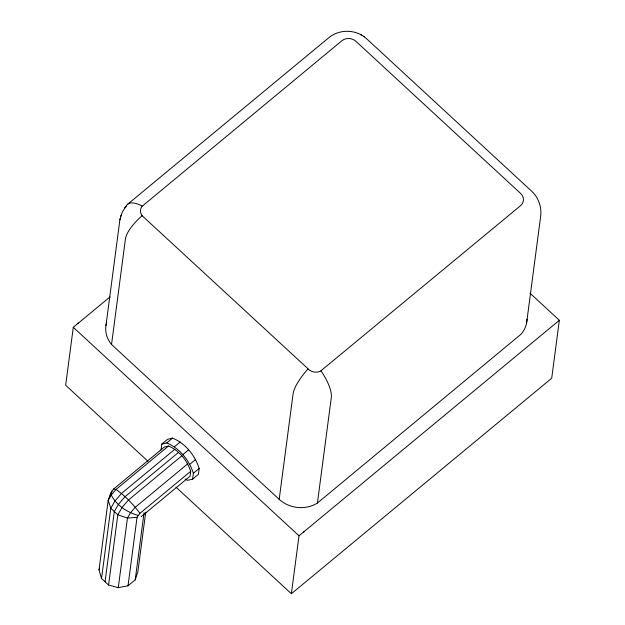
<?xml version="1.0" encoding="UTF-8"?>
<svg xmlns="http://www.w3.org/2000/svg" width="625" height="625" viewBox="0 0 625 625"><rect width="100%" height="100%" fill="white"/><g stroke="black" fill="none" stroke-linecap="round" stroke-linejoin="round"><path stroke-width="0.94" d="M110.016 296.906L73.289 327.312L65.664 385.25L148.062 461.367M105.984 325.438L119.891 219.836L122.25 212.133L126.617 205.422M526.969 319.164A29.164 25.438 7.5 0 1 520.781 334.43L317.414 503.047A29.125 25.398 7.5 0 1 279.195 499.344L111.539 344.469L125.438 238.875A28.625 9.844 -41.8 0 1 142.117 215.711L141.75 215.203A9.945 8.672 7.5 0 1 141.844 206.516L341.852 40.773A9.984 8.711 7.5 0 1 355.945 41.328L520.602 193.422A9.984 8.711 7.5 0 1 520.469 205.758L320.453 371.188A9.945 8.672 7.5 0 1 309.453 370.125L142.117 215.703M145.703 512.234L137.914 571.438L135.211 579.844L128.023 585.789L118.281 587.688L108.578 585.023L101.531 578.508L99.016 569.898L108.18 500.305L110.727 493.039L113.594 489.062L164.375 447.023L168.461 446.039C179.25 450.414 187.156 460.414 190.688 471.328L190.047 476.219L141.188 516.672M110.219 496.891L110.727 493.039M101.531 578.508L110.781 508.266L114.93 501.055L121.477 493.453L174.891 449.234M105.055 581.766L114.305 511.523L118.453 504.312L125 496.711L178.414 452.492M108.578 585.023L117.828 514.781L121.977 507.562L128.523 499.969L181.938 455.742M118.281 587.688L127.438 518.102L130.477 512.82L135.273 507.258L187.719 463.836M128.023 585.789L137.039 517.336L139.906 513.367L190.688 471.328M135.211 579.844L144.055 512.703M161.039 449.977L161.812 444.102L167.617 439.297L172.516 438.117C185.461 443.359 194.953 455.367 199.188 468.461L198.414 474.336L192.609 479.141L187.711 480.32L185.141 479.047M192.609 479.141L193.383 473.266C189.141 460.18 179.656 448.172 166.711 442.922L161.812 444.102M279.195 499.344L293.102 393.742A28.617 8.453 -49.1 0 1 308.023 368.953M176.008 487.18L291.375 593.75L299.008 535.812L559.336 320.289L529.961 293.148M317.414 503.047L331.32 397.453A28.625 9.969 56 0 0 321.008 370.891M526.68 322.477L540.586 216.875C541.992 207.648 538.719 197.875 531.93 191.445L366.5 38.641C356.273 29.18 339.273 28.82 328.664 37.828L127.367 204.477M559.336 320.289L551.711 378.227L291.375 593.75M111.844 491.102L111.219 495.023L108.18 500.305L110.781 508.266L117.828 514.781L127.438 518.102L137.039 517.336M119.891 219.836L120.227 218.438M120.664 216.602L121 215.219M99.016 569.898L99.555 568.219M77.75 323.617L78.258 322.898M124.523 208.031L125.352 207.008M166.711 442.922L172.516 438.117M168.461 446.039L116.008 489.461L111.219 495.023C116.602 505.344 127.102 512.375 138.148 515.406M174.422 446.758L180.234 441.945M182.883 454.57L188.688 449.766M189.82 464.273L195.633 459.469M193.383 473.266L199.188 468.461M303.516 532.078L304.367 531.68M113.594 489.062L116.008 489.461C125.32 495.906 133.258 504.234 139.906 513.367M360.922 34.734L361.422 35.039M363.664 36.461L364.305 36.852M73.289 327.312L299.008 535.812M111.539 344.469A29.125 25.398 7.5 0 1 106.523 323M126.07 206.555A28.625 11.703 44.6 0 1 142.227 206.055"/></g></svg>
